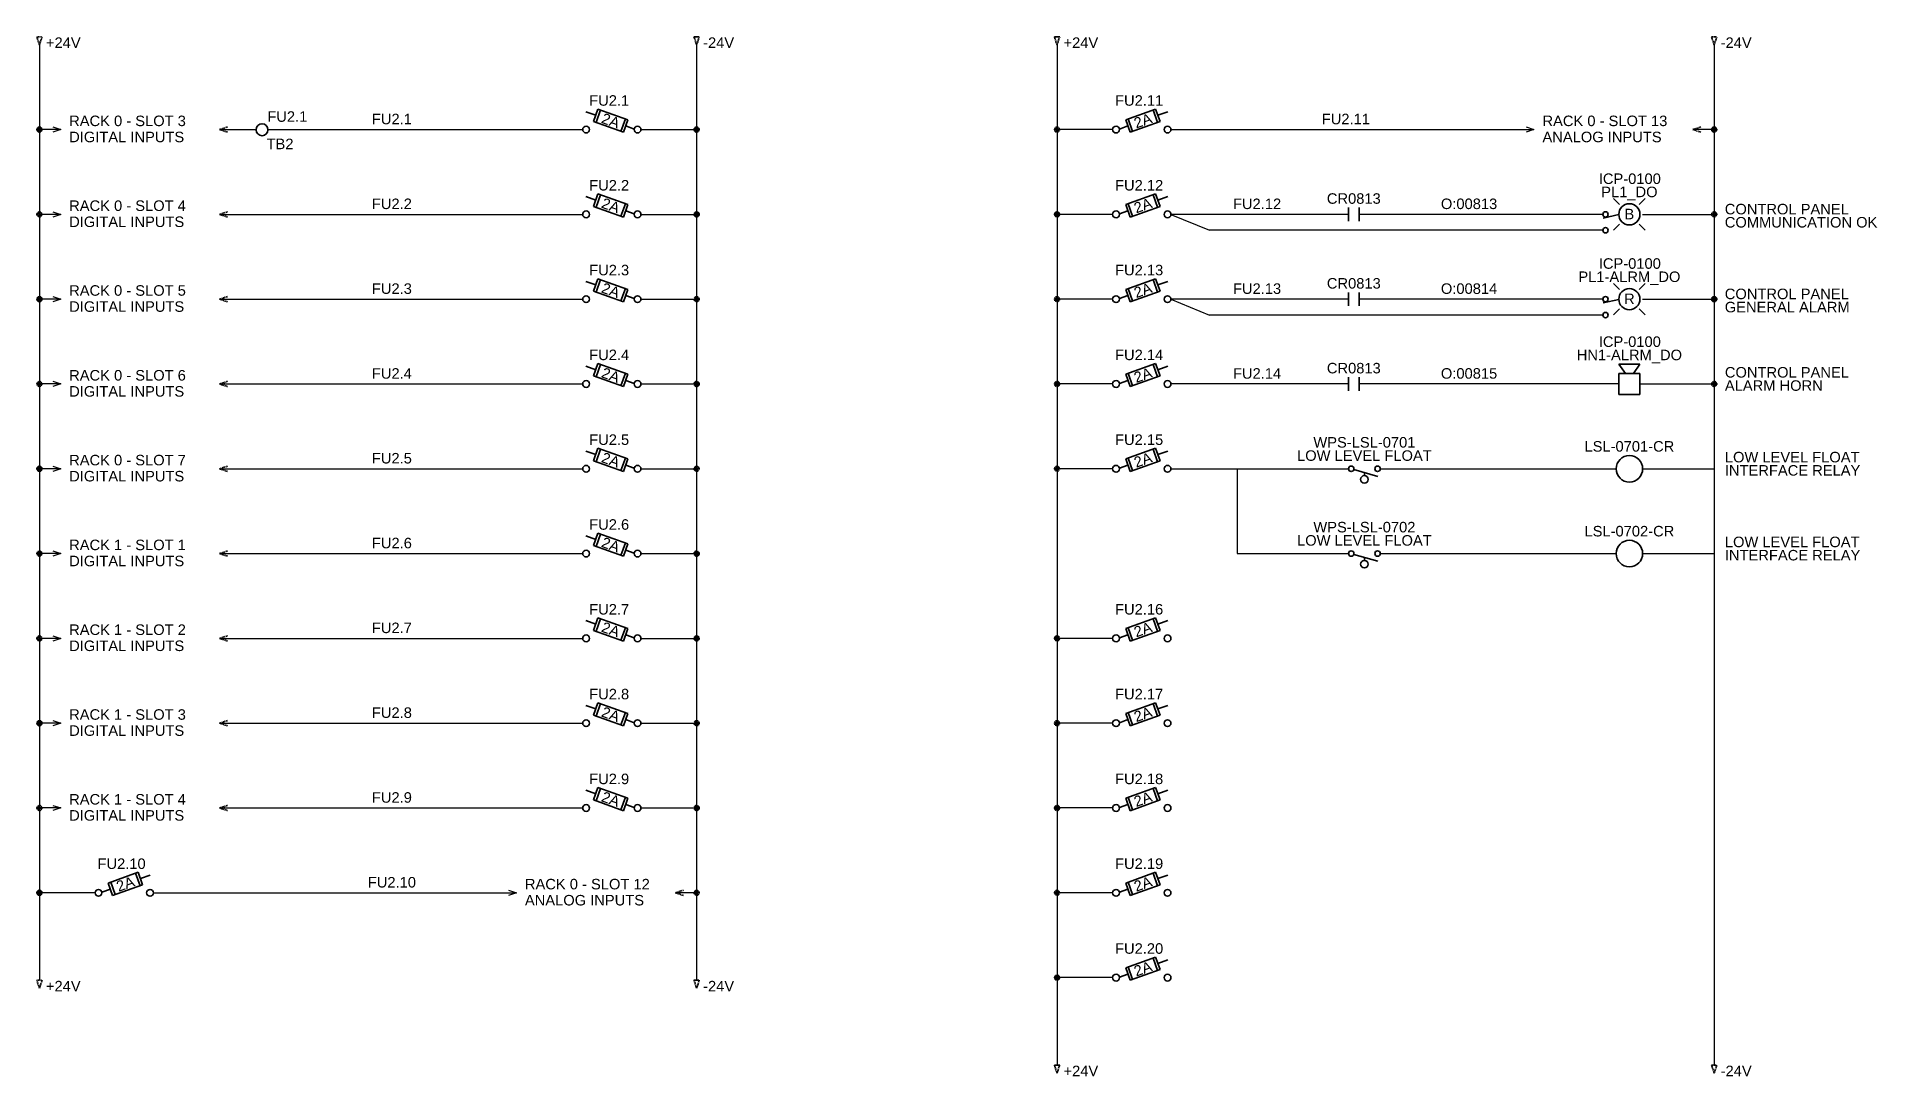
# Model space of a CAD drawing. Extents: x -228 to 315, y -159 to 147.
import ezdxf
from ezdxf.enums import TextEntityAlignment as Align

# ---------------------------------------------------------------- set-up
doc = ezdxf.new("R2010")
doc.units = 0
doc.linetypes.add('DASHED2', pattern=[0.375, 0.25, -0.125])
for name, color, linetype, lineweight in [('N-ANNO-TEXT', 2, 'Continuous', 18), ('N-DIAG', 4, 'Continuous', 25), ('N-INST', 4, 'Continuous', 35), ('N-SGNL-ELEC', 4, 'DASHED2', 35)]:
    doc.layers.add(name, color=color, linetype=linetype, lineweight=lineweight)
doc.styles.add('_CGS_2-5_NOTES', font='arial.ttf', dxfattribs={"height": 2.5})

msp = doc.modelspace()

# ---------------------------------------------------------------- linework, layer by layer
at = {"layer": 'N-DIAG'}
for p, q in [((-226.88, 144.93), (-226.88, -130.85)), ((-33.13, 144.93), (-33.13, -130.85)), ((73.12, 144.93), (73.12, -155.85)), ((266.87, 144.93), (266.87, -155.85)), ((-220.63, 119.93), (-226.88, 119.93)), ((-222.98, 120.71), (-220.63, 119.93)), ((-220.63, 119.93), (-222.98, 119.15)), ((-173.76, 119.93), (-163.01, 119.93)), ((-159.51, 119.93), (-66.73, 119.93)), ((-49.54, 119.93), (-33.13, 119.93)), ((89.52, 119.93), (73.12, 119.93)), ((106.71, 119.93), (213.74, 119.93)), ((211.4, 120.71), (213.74, 119.93)), ((213.74, 119.93), (211.4, 119.15)), ((266.87, 119.93), (260.62, 119.93)), ((-220.63, 94.93), (-226.88, 94.93)), ((-222.98, 95.71), (-220.63, 94.93)), ((-220.63, 94.93), (-222.98, 94.15)), ((-173.76, 94.93), (-66.73, 94.93)), ((-49.54, 94.93), (-33.13, 94.93)), ((89.52, 94.93), (73.12, 94.93)), ((159.05, 94.93), (106.71, 94.93)), ((106.71, 94.93), (118.03, 90.24)), ((234.05, 94.93), (162.18, 94.93)), ((245.77, 94.93), (266.87, 94.93)), ((234.05, 90.24), (118.03, 90.24)), ((-222.98, 70.71), (-220.63, 69.93)), ((-220.63, 69.93), (-226.88, 69.93)), ((-220.63, 69.93), (-222.98, 69.15)), ((-173.76, 69.93), (-66.73, 69.93)), ((-49.54, 69.93), (-33.13, 69.93)), ((89.52, 69.93), (73.12, 69.93)), ((159.05, 69.93), (106.71, 69.93)), ((106.71, 69.93), (118.03, 65.24)), ((234.05, 65.24), (118.03, 65.24)), ((234.05, 69.93), (162.18, 69.93)), ((245.77, 69.93), (266.87, 69.93)), ((-220.63, 44.93), (-226.88, 44.93)), ((-222.98, 45.71), (-220.63, 44.93)), ((-220.63, 44.93), (-222.98, 44.15)), ((-173.76, 44.93), (-66.73, 44.93)), ((-49.54, 44.93), (-33.13, 44.93)), ((89.52, 44.93), (73.12, 44.93)), ((159.05, 44.93), (106.71, 44.93)), ((238.74, 44.93), (162.18, 44.93)), ((244.99, 44.93), (266.87, 44.93)), ((-220.63, 19.93), (-226.88, 19.93)), ((-222.98, 20.71), (-220.63, 19.93)), ((-220.63, 19.93), (-222.98, 19.15)), ((-173.76, 19.93), (-66.73, 19.93)), ((-49.54, 19.93), (-33.13, 19.93)), ((89.52, 19.93), (73.12, 19.93)), ((106.71, 19.93), (159.05, 19.93)), ((126.24, 19.93), (126.24, -5.07)), ((168.43, 19.93), (237.96, 19.93)), ((245.77, 19.93), (266.87, 19.93)), ((-220.63, -5.07), (-226.88, -5.07)), ((-222.98, -4.29), (-220.63, -5.07)), ((-220.63, -5.07), (-222.98, -5.85)), ((-173.76, -5.07), (-66.73, -5.07)), ((-49.54, -5.07), (-33.13, -5.07)), ((126.24, -5.07), (159.05, -5.07)), ((168.43, -5.07), (237.96, -5.07)), ((245.77, -5.07), (266.87, -5.07)), ((-220.63, -30.07), (-226.88, -30.07)), ((-222.98, -29.29), (-220.63, -30.07)), ((-220.63, -30.07), (-222.98, -30.85)), ((-173.76, -30.07), (-66.73, -30.07)), ((-49.54, -30.07), (-33.13, -30.07)), ((89.52, -30.07), (73.12, -30.07)), ((-220.63, -55.07), (-226.88, -55.07)), ((-222.98, -54.29), (-220.63, -55.07)), ((-220.63, -55.07), (-222.98, -55.85)), ((-173.76, -55.07), (-66.73, -55.07)), ((-49.54, -55.07), (-33.13, -55.07)), ((89.52, -55.07), (73.12, -55.07)), ((-220.63, -80.07), (-226.88, -80.07)), ((-222.98, -79.29), (-220.63, -80.07)), ((-220.63, -80.07), (-222.98, -80.85)), ((-173.76, -80.07), (-66.73, -80.07)), ((-49.54, -80.07), (-33.13, -80.07)), ((89.52, -80.07), (73.12, -80.07)), ((-226.88, -105.07), (-227.63, -105.07)), ((-210.48, -105.07), (-226.88, -105.07)), ((-193.29, -105.07), (-86.26, -105.07)), ((-88.6, -104.29), (-86.26, -105.07)), ((-86.26, -105.07), (-88.6, -105.85)), ((-33.13, -105.07), (-39.38, -105.07)), ((89.52, -105.07), (73.12, -105.07)), ((89.52, -130.07), (73.12, -130.07))]:
    msp.add_line(p, q, dxfattribs=at)
at = {"layer": 'N-INST'}
for p, q in [((-62.88, 124.13), (-65.82, 125.17)), ((-62.22, 125.97), (-63.53, 122.29)), ((-61.49, 125.7), (-62.8, 122.02)), ((-62.22, 125.97), (-53.39, 122.82)), ((102.2, 125.97), (93.37, 122.82)), ((101.47, 125.7), (102.78, 122.02)), ((102.2, 125.97), (103.51, 122.29)), ((102.86, 124.13), (105.8, 125.17)), ((-54.7, 119.14), (-63.53, 122.29)), ((-54.13, 123.08), (-55.44, 119.4)), ((-53.39, 122.82), (-54.7, 119.14)), ((-54.05, 120.98), (-51.53, 120.08)), ((94.03, 120.98), (91.51, 120.08)), ((93.37, 122.82), (94.68, 119.14)), ((94.11, 123.08), (95.42, 119.4)), ((94.68, 119.14), (103.51, 122.29)), ((-62.88, 99.13), (-65.82, 100.17)), ((-62.22, 100.97), (-63.53, 97.29)), ((-61.49, 100.7), (-62.8, 97.02)), ((-62.22, 100.97), (-53.39, 97.82)), ((-54.13, 98.08), (-55.44, 94.4)), ((-53.39, 97.82), (-54.7, 94.14)), ((102.2, 100.97), (93.37, 97.82)), ((93.37, 97.82), (94.68, 94.14)), ((94.11, 98.08), (95.42, 94.4)), ((101.47, 100.7), (102.78, 97.02)), ((102.2, 100.97), (103.51, 97.29)), ((102.86, 99.13), (105.8, 100.17)), ((238.99, 97.8), (237.22, 99.57)), ((244.74, 97.8), (246.51, 99.57)), ((-54.7, 94.14), (-63.53, 97.29)), ((-54.05, 95.98), (-51.53, 95.08)), ((94.03, 95.98), (91.51, 95.08)), ((94.68, 94.14), (103.51, 97.29)), ((159.05, 96.93), (159.05, 92.93)), ((162.18, 96.93), (162.18, 92.93)), ((238.74, 94.86), (234.12, 93.85)), ((238.99, 92.06), (237.22, 90.29)), ((244.74, 92.06), (246.51, 90.29)), ((-62.22, 75.97), (-63.53, 72.29)), ((-62.22, 75.97), (-53.39, 72.82)), ((102.2, 75.97), (93.37, 72.82)), ((102.2, 75.97), (103.51, 72.29)), ((-62.88, 74.13), (-65.82, 75.17)), ((-54.7, 69.14), (-63.53, 72.29)), ((-61.49, 75.7), (-62.8, 72.02)), ((-54.13, 73.08), (-55.44, 69.4)), ((-53.39, 72.82), (-54.7, 69.14)), ((-54.05, 70.98), (-51.53, 70.08)), ((94.03, 70.98), (91.51, 70.08)), ((93.37, 72.82), (94.68, 69.14)), ((94.11, 73.08), (95.42, 69.4)), ((94.68, 69.14), (103.51, 72.29)), ((101.47, 75.7), (102.78, 72.02)), ((102.86, 74.13), (105.8, 75.17)), ((159.05, 71.93), (159.05, 67.93)), ((162.18, 71.93), (162.18, 67.93)), ((238.99, 72.8), (237.22, 74.57)), ((244.74, 72.8), (246.51, 74.57)), ((238.74, 69.86), (234.12, 68.85)), ((238.99, 67.06), (237.22, 65.29)), ((244.74, 67.06), (246.51, 65.29)), ((-62.88, 49.13), (-65.82, 50.17)), ((-62.22, 50.97), (-63.53, 47.29)), ((-61.49, 50.7), (-62.8, 47.02)), ((-62.22, 50.97), (-53.39, 47.82)), ((102.2, 50.97), (93.37, 47.82)), ((101.47, 50.7), (102.78, 47.02)), ((102.2, 50.97), (103.51, 47.29)), ((102.86, 49.13), (105.8, 50.17)), ((240.69, 48.05), (238.74, 50.79)), ((238.74, 50.79), (244.99, 50.79)), ((244.99, 50.79), (243.04, 48.05)), ((-54.7, 44.14), (-63.53, 47.29)), ((-54.13, 48.08), (-55.44, 44.4)), ((-53.39, 47.82), (-54.7, 44.14)), ((-54.05, 45.98), (-51.53, 45.08)), ((94.03, 45.98), (91.51, 45.08)), ((93.37, 47.82), (94.68, 44.14)), ((94.11, 48.08), (95.42, 44.4)), ((94.68, 44.14), (103.51, 47.29)), ((159.05, 46.93), (159.05, 42.93)), ((162.18, 46.93), (162.18, 42.93)), ((244.99, 48.05), (238.74, 48.05)), ((238.74, 48.05), (238.74, 41.8)), ((244.99, 41.8), (244.99, 48.05)), ((238.74, 41.8), (244.99, 41.8)), ((-62.88, 24.13), (-65.82, 25.17)), ((-62.22, 25.97), (-63.53, 22.29)), ((-54.7, 19.14), (-63.53, 22.29)), ((-61.49, 25.7), (-62.8, 22.02)), ((-62.22, 25.97), (-53.39, 22.82)), ((-54.13, 23.08), (-55.44, 19.4)), ((-53.39, 22.82), (-54.7, 19.14)), ((102.2, 25.97), (93.37, 22.82)), ((93.37, 22.82), (94.68, 19.14)), ((94.11, 23.08), (95.42, 19.4)), ((94.68, 19.14), (103.51, 22.29)), ((101.47, 25.7), (102.78, 22.02)), ((102.2, 25.97), (103.51, 22.29)), ((102.86, 24.13), (105.8, 25.17)), ((-54.05, 20.98), (-51.53, 20.08)), ((94.03, 20.98), (91.51, 20.08)), ((160.62, 19.67), (167.67, 17.66)), ((163.74, 18.78), (163.74, 17.93)), ((-62.88, -0.87), (-65.82, 0.17)), ((-62.22, 0.97), (-63.53, -2.71)), ((-61.49, 0.7), (-62.8, -2.98)), ((-62.22, 0.97), (-53.39, -2.18)), ((-54.7, -5.86), (-63.53, -2.71)), ((-54.13, -1.92), (-55.44, -5.6)), ((-53.39, -2.18), (-54.7, -5.86)), ((-54.05, -4.02), (-51.53, -4.92)), ((160.62, -5.33), (167.67, -7.34)), ((163.74, -6.22), (163.74, -7.07)), ((-62.88, -25.87), (-65.82, -24.83)), ((-62.22, -24.03), (-63.53, -27.71)), ((-61.49, -24.3), (-62.8, -27.98)), ((-62.22, -24.03), (-53.39, -27.18)), ((-54.13, -26.92), (-55.44, -30.6)), ((102.2, -24.03), (93.37, -27.18)), ((94.11, -26.92), (95.42, -30.6)), ((101.47, -24.3), (102.78, -27.98)), ((102.2, -24.03), (103.51, -27.71)), ((102.86, -25.87), (105.8, -24.83)), ((-54.7, -30.86), (-63.53, -27.71)), ((-53.39, -27.18), (-54.7, -30.86)), ((-54.05, -29.02), (-51.53, -29.92)), ((94.03, -29.02), (91.51, -29.92)), ((93.37, -27.18), (94.68, -30.86)), ((94.68, -30.86), (103.51, -27.71)), ((-62.88, -50.87), (-65.82, -49.83)), ((-62.22, -49.03), (-63.53, -52.71)), ((-54.7, -55.86), (-63.53, -52.71)), ((-61.49, -49.3), (-62.8, -52.98)), ((-62.22, -49.03), (-53.39, -52.18)), ((-54.13, -51.92), (-55.44, -55.6)), ((-53.39, -52.18), (-54.7, -55.86)), ((-54.05, -54.02), (-51.53, -54.92)), ((94.03, -54.02), (91.51, -54.92)), ((102.2, -49.03), (93.37, -52.18)), ((93.37, -52.18), (94.68, -55.86)), ((94.11, -51.92), (95.42, -55.6)), ((94.68, -55.86), (103.51, -52.71)), ((101.47, -49.3), (102.78, -52.98)), ((102.2, -49.03), (103.51, -52.71)), ((102.86, -50.87), (105.8, -49.83)), ((-62.88, -75.87), (-65.82, -74.83)), ((-62.22, -74.03), (-63.53, -77.71)), ((-61.49, -74.3), (-62.8, -77.98)), ((-62.22, -74.03), (-53.39, -77.18)), ((102.2, -74.03), (93.37, -77.18)), ((101.47, -74.3), (102.78, -77.98)), ((102.2, -74.03), (103.51, -77.71)), ((102.86, -75.87), (105.8, -74.83)), ((-54.7, -80.86), (-63.53, -77.71)), ((-54.13, -76.92), (-55.44, -80.6)), ((-53.39, -77.18), (-54.7, -80.86)), ((-54.05, -79.02), (-51.53, -79.92)), ((94.03, -79.02), (91.51, -79.92)), ((93.37, -77.18), (94.68, -80.86)), ((94.11, -76.92), (95.42, -80.6)), ((94.68, -80.86), (103.51, -77.71)), ((-197.8, -99.03), (-206.63, -102.18)), ((-206.63, -102.18), (-205.32, -105.86)), ((-205.89, -101.92), (-204.58, -105.6)), ((-205.32, -105.86), (-196.49, -102.71)), ((-198.53, -99.3), (-197.22, -102.98)), ((-197.8, -99.03), (-196.49, -102.71)), ((-197.14, -100.87), (-194.2, -99.83)), ((102.2, -99.03), (93.37, -102.18)), ((93.37, -102.18), (94.68, -105.86)), ((94.11, -101.92), (95.42, -105.6)), ((94.68, -105.86), (103.51, -102.71)), ((101.47, -99.3), (102.78, -102.98)), ((102.2, -99.03), (103.51, -102.71)), ((102.86, -100.87), (105.8, -99.83)), ((-205.97, -104.02), (-208.49, -104.92)), ((94.03, -104.02), (91.51, -104.92)), ((102.2, -124.03), (93.37, -127.18)), ((101.47, -124.3), (102.78, -127.98)), ((102.2, -124.03), (103.51, -127.71)), ((94.03, -129.02), (91.51, -129.92)), ((93.37, -127.18), (94.68, -130.86)), ((94.11, -126.92), (95.42, -130.6)), ((94.68, -130.86), (103.51, -127.71)), ((102.86, -125.87), (105.8, -124.83))]:
    msp.add_line(p, q, dxfattribs=at)
for centre, radius in [((-161.26, 119.87), 1.75), ((-65.73, 119.93), 1), ((-50.54, 119.93), 1), ((90.52, 119.93), 1), ((105.71, 119.93), 1), ((241.87, 94.93), 3.12), ((-65.73, 94.93), 1), ((-50.54, 94.93), 1), ((90.52, 94.93), 1), ((105.71, 94.93), 1), ((234.83, 94.93), 0.781), ((234.83, 90.24), 0.781), ((-65.73, 69.93), 1), ((-50.54, 69.93), 1), ((90.52, 69.93), 1), ((105.71, 69.93), 1), ((234.83, 69.93), 0.781), ((241.87, 69.93), 3.12), ((234.83, 65.24), 0.781), ((-65.73, 44.93), 1), ((-50.54, 44.93), 1), ((90.52, 44.93), 1), ((105.71, 44.93), 1), ((241.87, 19.93), 3.91), ((-65.73, 19.93), 1), ((-50.54, 19.93), 1), ((90.52, 19.93), 1), ((105.71, 19.93), 1), ((159.86, 19.93), 0.805), ((163.74, 16.8), 1.1), ((167.62, 19.93), 0.805), ((-65.73, -5.07), 1), ((-50.54, -5.07), 1), ((159.86, -5.07), 0.805), ((167.62, -5.07), 0.805), ((241.87, -5.07), 3.91), ((163.74, -8.2), 1.1), ((-65.73, -30.07), 1), ((-50.54, -30.07), 1), ((90.52, -30.07), 1), ((105.71, -30.07), 1), ((-65.73, -55.07), 1), ((-50.54, -55.07), 1), ((90.52, -55.07), 1), ((105.71, -55.07), 1), ((-65.73, -80.07), 1), ((-50.54, -80.07), 1), ((90.52, -80.07), 1), ((105.71, -80.07), 1), ((-209.48, -105.07), 1), ((-194.29, -105.07), 1), ((90.52, -105.07), 1), ((105.71, -105.07), 1), ((90.52, -130.07), 1), ((105.71, -130.07), 1)]:
    msp.add_circle(centre, radius, dxfattribs=at)
at = {"layer": 'N-SGNL-ELEC'}
for p, q in [((-173.76, 119.93), (-171.42, 120.71)), ((-171.42, 119.15), (-173.76, 119.93)), ((260.62, 119.93), (262.96, 120.71)), ((262.96, 119.15), (260.62, 119.93)), ((-173.76, 94.93), (-171.42, 95.71)), ((-171.42, 94.15), (-173.76, 94.93)), ((-173.76, 69.93), (-171.42, 70.71)), ((-171.42, 69.15), (-173.76, 69.93)), ((-173.76, 44.93), (-171.42, 45.71)), ((-171.42, 44.15), (-173.76, 44.93)), ((-173.76, 19.93), (-171.42, 20.71)), ((-171.42, 19.15), (-173.76, 19.93)), ((-173.76, -5.07), (-171.42, -4.29)), ((-171.42, -5.85), (-173.76, -5.07)), ((-173.76, -30.07), (-171.42, -29.29)), ((-171.42, -30.85), (-173.76, -30.07)), ((-173.76, -55.07), (-171.42, -54.29)), ((-171.42, -55.85), (-173.76, -55.07)), ((-173.76, -80.07), (-171.42, -79.29)), ((-171.42, -80.85), (-173.76, -80.07)), ((-39.38, -105.07), (-37.04, -104.29)), ((-37.04, -105.85), (-39.38, -105.07))]:
    msp.add_line(p, q, dxfattribs=at)
for points in [[(-226.88, 147.27), (-226.1, 147.27), (-226.88, 144.93), (-227.67, 147.27), (-226.88, 147.27)], [(-33.13, 147.27), (-32.35, 147.27), (-33.13, 144.93), (-33.92, 147.27), (-33.13, 147.27)], [(73.12, 147.27), (73.9, 147.27), (73.12, 144.93), (72.33, 147.27), (73.12, 147.27)], [(266.87, 147.27), (267.65, 147.27), (266.87, 144.93), (266.08, 147.27), (266.87, 147.27)], [(-226.88, -130.85), (-226.1, -130.85), (-226.88, -133.2), (-227.67, -130.85), (-226.88, -130.85)], [(-33.13, -130.85), (-32.35, -130.85), (-33.13, -133.2), (-33.92, -130.85), (-33.13, -130.85)], [(73.12, -155.85), (73.9, -155.85), (73.12, -158.2), (72.33, -155.85), (73.12, -155.85)], [(266.87, -155.85), (267.65, -155.85), (266.87, -158.2), (266.08, -155.85), (266.87, -155.85)]]:
    msp.add_lwpolyline(points, dxfattribs=at)
for centre, radius in [((-226.88, 119.93), 0.75), ((-226.88, 119.93), 0.468), ((-226.88, 119.93), 0.232), ((-33.13, 119.93), 0.75), ((-33.13, 119.93), 0.468), ((-33.13, 119.93), 0.232), ((73.12, 119.93), 0.75), ((73.12, 119.93), 0.468), ((73.12, 119.93), 0.232), ((266.87, 119.93), 0.75), ((266.87, 119.93), 0.468), ((266.87, 119.93), 0.232), ((-226.88, 94.93), 0.75), ((-226.88, 94.93), 0.468), ((-226.88, 94.93), 0.232), ((-33.13, 94.93), 0.75), ((-33.13, 94.93), 0.468), ((-33.13, 94.93), 0.232), ((73.12, 94.93), 0.75), ((73.12, 94.93), 0.468), ((73.12, 94.93), 0.232), ((266.87, 94.93), 0.75), ((266.87, 94.93), 0.468), ((266.87, 94.93), 0.232), ((-226.88, 69.93), 0.75), ((-33.13, 69.93), 0.75), ((73.12, 69.93), 0.75), ((266.87, 69.93), 0.75), ((-226.88, 69.93), 0.468), ((-226.88, 69.93), 0.232), ((-33.13, 69.93), 0.468), ((-33.13, 69.93), 0.232), ((73.12, 69.93), 0.468), ((73.12, 69.93), 0.232), ((266.87, 69.93), 0.468), ((266.87, 69.93), 0.232), ((-226.88, 44.93), 0.75), ((-226.88, 44.93), 0.468), ((-226.88, 44.93), 0.232), ((-33.13, 44.93), 0.75), ((-33.13, 44.93), 0.468), ((-33.13, 44.93), 0.232), ((73.12, 44.93), 0.75), ((73.12, 44.93), 0.468), ((73.12, 44.93), 0.232), ((266.87, 44.93), 0.75), ((266.87, 44.93), 0.468), ((266.87, 44.93), 0.232), ((-226.88, 19.93), 0.75), ((-226.88, 19.93), 0.468), ((-226.88, 19.93), 0.232), ((-33.13, 19.93), 0.75), ((-33.13, 19.93), 0.468), ((-33.13, 19.93), 0.232), ((73.12, 19.93), 0.75), ((73.12, 19.93), 0.468), ((73.12, 19.93), 0.232), ((-226.88, -5.07), 0.75), ((-226.88, -5.07), 0.468), ((-226.88, -5.07), 0.232), ((-33.13, -5.07), 0.75), ((-33.13, -5.07), 0.468), ((-33.13, -5.07), 0.232), ((-226.88, -30.07), 0.75), ((-226.88, -30.07), 0.468), ((-226.88, -30.07), 0.232), ((-33.13, -30.07), 0.75), ((-33.13, -30.07), 0.468), ((-33.13, -30.07), 0.232), ((73.12, -30.07), 0.75), ((73.12, -30.07), 0.468), ((73.12, -30.07), 0.232), ((-226.88, -55.07), 0.75), ((-226.88, -55.07), 0.468), ((-226.88, -55.07), 0.232), ((-33.13, -55.07), 0.75), ((-33.13, -55.07), 0.468), ((-33.13, -55.07), 0.232), ((73.12, -55.07), 0.75), ((73.12, -55.07), 0.468), ((73.12, -55.07), 0.232), ((-226.88, -80.07), 0.75), ((-226.88, -80.07), 0.468), ((-226.88, -80.07), 0.232), ((-33.13, -80.07), 0.75), ((-33.13, -80.07), 0.468), ((-33.13, -80.07), 0.232), ((73.12, -80.07), 0.75), ((73.12, -80.07), 0.468), ((73.12, -80.07), 0.232), ((-226.88, -105.07), 0.75), ((-226.88, -105.07), 0.468), ((-226.88, -105.07), 0.232), ((-33.13, -105.07), 0.75), ((-33.13, -105.07), 0.468), ((-33.13, -105.07), 0.232), ((73.12, -105.07), 0.75), ((73.12, -105.07), 0.468), ((73.12, -105.07), 0.232), ((73.12, -130.07), 0.75), ((73.12, -130.07), 0.468), ((73.12, -130.07), 0.232)]:
    msp.add_circle(centre, radius, dxfattribs=at)

# ---------------------------------------------------------------- texts
at = {"layer": 'N-ANNO-TEXT', "style": '_CGS_2-5_NOTES'}
for s, p in [('+24V', (-224.97, 143.99)), ('-24V', (-31.22, 143.99)), ('+24V', (75.03, 143.99)), ('-24V', (268.78, 143.99)), ('FU2.1', (-159.7, 122.22)), ('RACK 0 - SLOT 3', (-218.13, 120.94)), ('RACK 0 - SLOT 13', (216.24, 120.94)), ('TB2', (-159.93, 114.15)), ('RACK 0 - SLOT 4', (-218.13, 95.94)), ('CONTROL PANEL', (269.99, 94.93)), ('RACK 0 - SLOT 5', (-218.13, 70.94)), ('CONTROL PANEL', (269.99, 69.93)), ('RACK 0 - SLOT 6', (-218.13, 45.94)), ('CONTROL PANEL', (270.02, 46.82)), ('ALARM HORN', (270.02, 42.91)), ('RACK 0 - SLOT 7', (-218.13, 20.94)), ('LOW LEVEL FLOAT', (270.02, 21.82)), ('INTERFACE RELAY', (270.02, 17.91)), ('RACK 1 - SLOT 1', (-218.13, -4.06)), ('LOW LEVEL FLOAT', (270.02, -3.18)), ('INTERFACE RELAY', (270.02, -7.09)), ('RACK 1 - SLOT 2', (-218.13, -29.06)), ('RACK 1 - SLOT 3', (-218.13, -54.06)), ('RACK 1 - SLOT 4', (-218.13, -79.06)), ('RACK 0 - SLOT 12', (-83.76, -104.06)), ('+24V', (-224.97, -134.13)), ('-24V', (-31.22, -134.13)), ('+24V', (75.03, -159.13)), ('-24V', (268.78, -159.13))]:
    msp.add_text(s, height=3.1, dxfattribs=at).set_placement(p)
for s, p in [('FU2.1', (-58.92, 126.96)), ('FU2.11', (97.33, 126.96)), ('FU2.1', (-122.98, 121.49)), ('FU2.2', (-58.92, 101.96)), ('FU2.12', (97.33, 101.96)), ('ICP-0100', (242, 103.89)), ('PL1_DO', (241.87, 99.99)), ('CR0813', (160.62, 98.05)), ('B', (241.87, 93.47)), ('ICP-0100', (242, 78.89)), ('FU2.3', (-58.92, 76.96)), ('FU2.13', (97.33, 76.96)), ('CR0813', (160.62, 73.05)), ('PL1-ALRM_DO', (241.87, 74.99)), ('R', (241.87, 68.47)), ('FU2.4', (-58.92, 51.96)), ('FU2.14', (97.33, 51.96)), ('HN1-ALRM_DO', (241.87, 51.94)), ('ICP-0100', (242, 55.85)), ('CR0813', (160.62, 48.05)), ('FU2.5', (-58.92, 26.96)), ('FU2.15', (97.33, 26.96)), ('WPS-LSL-0701', (163.74, 26.18)), ('LSL-0701-CR', (241.87, 24.99)), ('LOW LEVEL FLOAT', (163.74, 22.27)), ('FU2.6', (-58.92, 1.96)), ('LOW LEVEL FLOAT', (163.74, -2.73)), ('WPS-LSL-0702', (163.74, 1.18)), ('LSL-0702-CR', (241.87, -0.01)), ('FU2.7', (-58.92, -23.04)), ('FU2.16', (97.33, -23.04)), ('FU2.8', (-58.92, -48.04)), ('FU2.17', (97.33, -48.04)), ('FU2.9', (-58.92, -73.04)), ('FU2.18', (97.33, -73.04)), ('FU2.9', (-122.98, -78.51)), ('FU2.10', (-202.67, -98.04)), ('FU2.19', (97.33, -98.04)), ('FU2.20', (97.33, -123.04))]:
    msp.add_text(s, height=3.1, dxfattribs=at).set_placement(p, align=Align.CENTER)
for rotation, p in [(340.3798, (-58.46, 122.55)), (19.6202, (98.44, 122.55)), (340.3798, (-58.46, 97.55)), (19.6202, (98.44, 97.55)), (340.3798, (-58.46, 72.55)), (19.6202, (98.44, 72.55)), (340.3798, (-58.46, 47.55)), (19.6202, (98.44, 47.55)), (340.3798, (-58.46, 22.55)), (19.6202, (98.44, 22.55)), (340.3798, (-58.46, -2.45)), (340.3798, (-58.46, -27.45)), (19.6202, (98.44, -27.45)), (340.3798, (-58.46, -52.45)), (19.6202, (98.44, -52.45)), (340.3798, (-58.46, -77.45)), (19.6202, (98.44, -77.45)), (19.6202, (-201.56, -102.45)), (19.6202, (98.44, -102.45)), (19.6202, (98.44, -127.45))]:
    msp.add_text('2A', height=3.1, rotation=rotation, dxfattribs=at).set_placement(p, align=Align.MIDDLE_CENTER)
at = {"layer": 'N-ANNO-TEXT', "linetype": 'Continuous', "style": '_CGS_2-5_NOTES'}
for s, p in [('FU2.11', (158.27, 121.49)), ('FU2.2', (-122.98, 96.49)), ('FU2.12', (132.1, 96.49)), ('O:00813', (194.6, 96.49)), ('FU2.3', (-122.98, 71.49)), ('FU2.13', (132.1, 71.49)), ('O:00814', (194.6, 71.49)), ('FU2.4', (-122.98, 46.49)), ('FU2.14', (132.1, 46.49)), ('O:00815', (194.6, 46.49)), ('FU2.5', (-122.98, 21.49)), ('FU2.6', (-122.98, -3.51)), ('FU2.7', (-122.98, -28.51)), ('FU2.8', (-122.98, -53.51)), ('FU2.10', (-122.98, -103.51))]:
    msp.add_text(s, height=3.1, dxfattribs=at).set_placement(p, align=Align.CENTER)
at = {"layer": 'N-ANNO-TEXT', "style": '_CGS_2-5_NOTES'}
for s, p in [('DIGITAL INPUTS', (-218.13, 119.3)), ('ANALOG INPUTS', (216.24, 119.3)), ('DIGITAL INPUTS', (-218.13, 94.3)), ('COMMUNICATION OK', (269.99, 94.15)), ('DIGITAL INPUTS', (-218.13, 69.3)), ('GENERAL ALARM', (269.99, 69.15)), ('DIGITAL INPUTS', (-218.13, 44.3)), ('DIGITAL INPUTS', (-218.13, 19.3)), ('DIGITAL INPUTS', (-218.13, -5.7)), ('DIGITAL INPUTS', (-218.13, -30.7)), ('DIGITAL INPUTS', (-218.13, -55.7)), ('DIGITAL INPUTS', (-218.13, -80.7)), ('ANALOG INPUTS', (-83.76, -105.7))]:
    msp.add_text(s, height=3.1, dxfattribs=at).set_placement(p, align=Align.TOP_LEFT)

doc.saveas('drawing.dxf')
